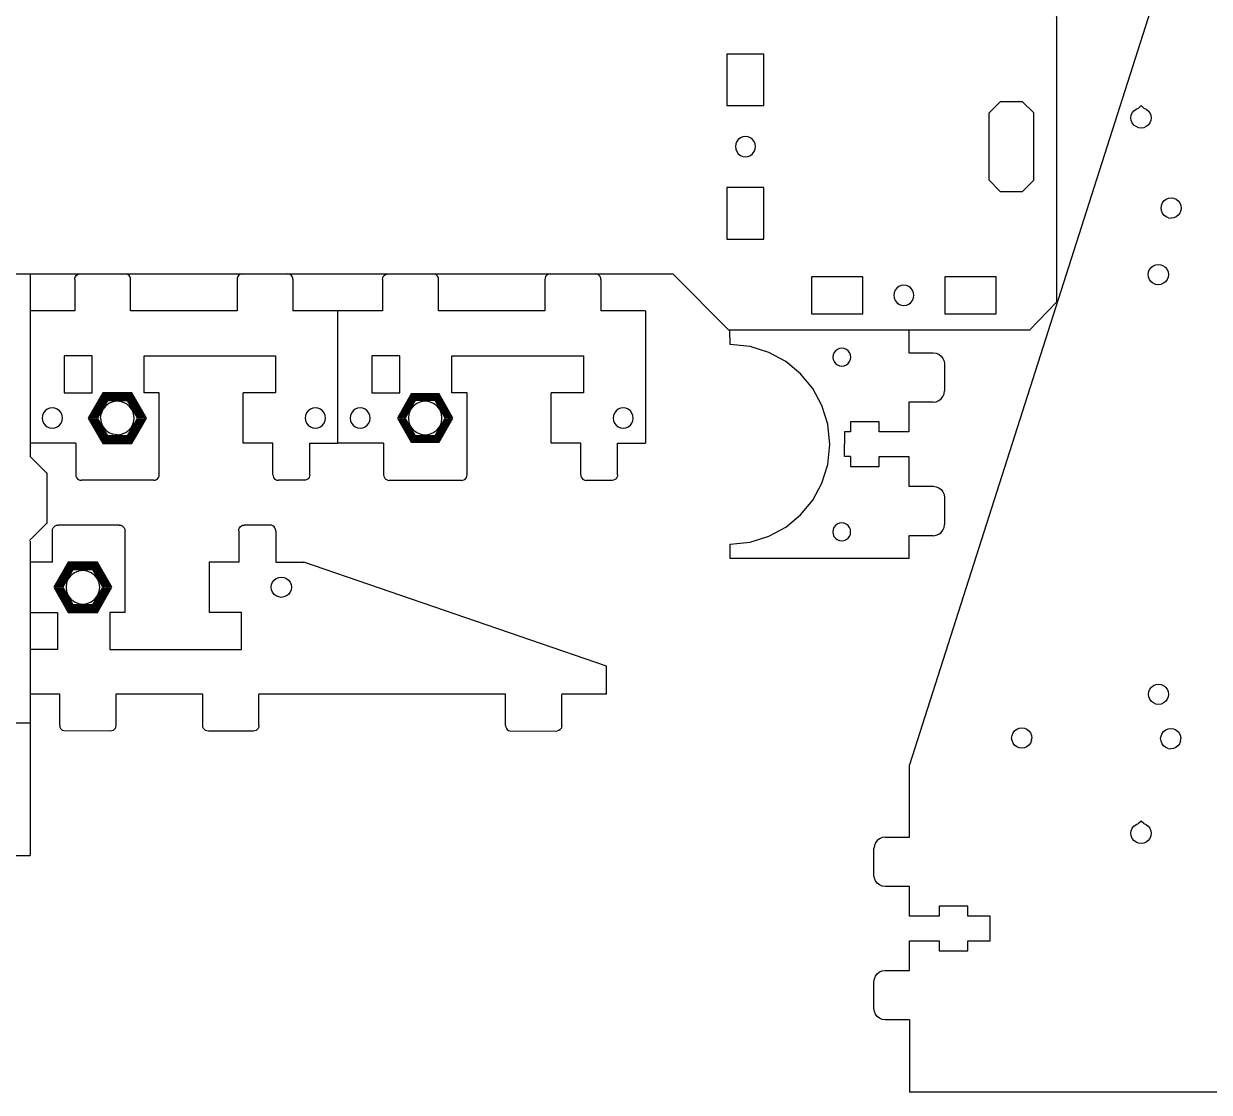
# Model space of a CAD drawing. Extents: x 0 to 941, y 0 to 539.
# Drawn here: x 185.3 to 396.7, y 0.1 to 190.6 of the extents above; entities that cross this region are included whole.
import ezdxf

# ---------------------------------------------------------------- set-up
doc = ezdxf.new("R2010")
doc.units = 0
doc.layers.add('Layer_1', color=7, linetype='CONTINUOUS')

msp = doc.modelspace()

# ---------------------------------------------------------------- linework, layer by layer
at = {"layer": 'Layer_1', "color": 5}
for points in [[(440.630338, 363.313664), (343.2394, 58.524133)], [(194.387922, 145.00625), (194.421901, 145.265048), (194.52161, 145.506207), (194.680247, 145.71333), (194.88689, 145.872249), (195.12757, 145.972156)], [(195.12757, 145.972156), (195.385916, 146.00622)], [(203.628188, 145.972156), (203.369898, 146.00622)], [(203.868923, 145.872249), (203.628188, 145.972156)], [(204.075594, 145.71333), (203.868923, 145.872249)], [(223.828949, 145.872249), (223.622249, 145.71333)], [(224.069628, 145.972156), (223.828949, 145.872249)], [(224.327974, 146.00622), (224.069628, 145.972156)], [(232.570246, 145.972156), (232.311928, 146.00622)], [(232.810953, 145.872249), (232.570246, 145.972156)], [(233.017681, 145.71333), (232.810953, 145.872249)], [(249.56866, 145.711721), (249.775387, 145.870612)], [(249.775387, 145.870612), (250.016066, 145.970519)], [(250.016066, 145.970519), (250.274356, 146.004583)], [(258.516713, 145.970519), (258.258366, 146.004583)], [(258.757392, 145.870612), (258.516713, 145.970519)], [(258.964091, 145.711721), (258.757392, 145.870641)], [(278.717417, 145.870641), (278.510718, 145.711721)], [(278.958096, 145.970519), (278.717417, 145.870641)], [(279.216386, 146.004583), (278.958096, 145.970519)], [(287.458714, 145.970519), (287.200425, 146.004583)], [(287.906093, 145.711721), (287.699422, 145.870612), (287.458714, 145.970519)], [(194.387922, 145.00625), (194.387922, 139.406284)], [(204.234203, 145.506207), (204.075594, 145.71333)], [(204.333912, 145.265048), (204.234203, 145.506207)], [(204.36792, 145.00625), (204.333912, 145.265048)], [(204.36792, 139.406284), (204.36792, 145.00625)], [(223.363959, 145.265048), (223.32998, 145.00625)], [(223.32998, 145.00625), (223.32998, 139.406284)], [(223.463668, 145.506207), (223.363959, 145.265048)], [(223.622249, 145.71333), (223.463668, 145.506207)], [(233.17629, 145.506207), (233.017681, 145.71333)], [(233.275971, 145.265048), (233.17629, 145.506207)], [(233.309978, 145.00625), (233.275971, 145.265048)], [(233.309978, 145.00625), (233.309978, 139.406284)], [(249.276362, 145.004614), (249.31037, 145.263411)], [(249.276362, 145.004614), (249.276362, 139.404647)], [(249.31037, 145.26344), (249.410079, 145.504598)], [(249.410079, 145.504598), (249.56866, 145.711721)], [(259.122672, 145.504598), (258.964091, 145.711721)], [(259.222381, 145.26344), (259.122672, 145.504598)], [(259.256389, 145.004614), (259.222381, 145.26344)], [(259.256389, 139.404647), (259.256389, 145.004614)], [(278.2524, 145.263411), (278.218392, 145.004614)], [(278.218392, 145.004614), (278.218392, 139.404647)], [(278.352109, 145.504598), (278.2524, 145.26344)], [(278.510718, 145.711721), (278.352109, 145.504598)], [(288.064702, 145.504598), (287.906093, 145.711721)], [(288.164411, 145.26344), (288.064702, 145.504598)], [(288.198419, 145.004614), (288.164411, 145.263411)], [(288.198419, 145.004614), (288.198419, 139.404647)], [(194.387922, 139.406284), (186.403883, 139.406284)], [(223.32998, 139.406284), (204.36792, 139.406284)], [(241.293989, 139.406284), (233.309978, 139.406284)], [(249.276362, 139.404647), (241.292352, 139.404647)], [(278.218392, 139.404647), (259.256417, 139.404647)], [(296.182429, 139.404647), (288.198419, 139.404647)], [(296.182429, 139.404647), (296.182429, 115.80483)], [(347.450382, 99.343287), (343.10907, 99.343287), (343.089032, 95.302513), (311.22414, 95.302513), (311.22414, 97.838026), (314.807402, 98.199242), (318.14485, 99.235252), (321.165022, 100.87454), (323.796378, 103.045619), (325.967457, 105.676974), (327.606745, 108.697147), (328.642754, 112.034594), (329.00397, 115.617829), (328.642754, 119.201091), (327.606745, 122.538538), (325.967457, 125.558711), (323.796378, 128.190067), (321.165022, 130.361146), (318.14485, 132.000433), (314.807402, 133.036443), (311.22414, 133.397659), (311.217931, 135.983803)], [(343.082824, 135.983803), (343.102861, 131.943029), (347.444173, 131.943029)], [(206.76314, 131.406357), (230.216146, 131.406357)], [(206.76314, 124.806364), (206.76314, 131.406357)], [(230.216146, 131.406357), (230.216146, 124.806364)], [(261.651609, 131.40472), (285.104614, 131.40472)], [(261.651609, 124.804756), (261.651609, 131.40472)], [(285.104614, 131.40472), (285.104614, 124.804756)], [(347.450354, 131.943029), (347.966961, 131.874845)], [(347.966961, 131.874845), (348.448404, 131.675031)], [(348.448404, 131.675031), (348.861775, 131.357221)], [(348.861775, 131.357221), (349.178965, 130.943003)], [(349.178965, 130.943003), (349.378383, 130.460685)], [(349.378383, 130.460685), (349.446398, 129.943033), (349.446398, 125.143083)], [(209.469962, 124.806364), (206.76314, 124.806364)], [(209.469962, 110.206501), (209.469962, 124.806364)], [(229.717177, 110.206501), (229.717177, 115.806467), (224.445181, 115.806467), (224.445181, 124.806364)], [(230.216146, 124.806364), (224.445181, 124.806364)], [(264.35843, 124.804756), (261.651609, 124.804756)], [(264.35843, 110.204892), (264.35843, 124.804756)], [(285.104614, 124.804756), (279.33365, 124.804756)], [(279.33365, 115.80483), (279.33365, 124.804756)], [(349.378383, 124.625459), (349.446398, 125.143083)], [(347.450354, 123.143115), (343.109042, 123.143115)], [(343.109042, 123.143115), (343.109042, 117.843151)], [(347.450354, 123.143115), (347.966961, 123.211243)], [(347.966961, 123.211243), (348.448404, 123.411057)], [(348.448404, 123.411057), (348.861775, 123.728867)], [(348.861775, 123.728867), (349.178965, 124.143085)], [(349.178965, 124.143085), (349.378383, 124.625459)], [(337.819661, 119.643136), (332.729868, 119.643136), (332.729868, 117.843151)], [(337.819661, 117.843151), (337.819661, 119.643136)], [(332.729868, 117.843151), (331.609982, 117.843151), (331.609982, 115.643172)], [(343.109042, 117.843151), (337.819661, 117.843151)], [(194.580877, 115.800597), (186.596867, 115.800597)], [(194.587481, 115.806467), (194.587481, 110.206501)], [(236.303961, 115.806467), (241.293989, 115.806467)], [(236.303961, 110.206501), (236.303961, 115.806467)], [(249.47595, 115.80483), (241.292352, 115.80483)], [(249.47595, 115.80483), (249.47595, 110.204892)], [(284.605589, 115.80483), (279.33365, 115.80483)], [(284.605589, 110.204892), (284.605589, 115.80483)], [(291.192402, 110.204892), (291.192402, 115.80483)], [(291.192402, 115.80483), (296.182429, 115.80483)], [(332.729868, 113.443165), (331.609982, 113.443165), (331.609982, 115.643172)], [(186.386696, 113.525392), (189.488741, 110.417165)], [(332.729868, 113.443165), (332.729868, 111.64318)], [(337.819661, 111.64318), (337.819661, 113.443165), (343.109042, 113.443165)], [(343.109042, 113.443165), (343.109042, 108.143201)], [(189.449879, 110.517834), (189.449879, 101.539696)], [(194.587481, 110.206501), (194.621545, 109.947675)], [(194.621545, 109.947675), (194.721226, 109.706488)], [(209.336273, 109.706488), (209.435954, 109.947675)], [(209.435954, 109.947675), (209.469962, 110.206501)], [(229.717177, 110.206501), (229.751184, 109.947675)], [(229.751184, 109.947675), (229.850865, 109.706488)], [(236.303961, 110.206501), (236.27001, 109.947675), (236.170272, 109.706488), (236.011664, 109.499393), (235.804992, 109.340474), (235.564285, 109.240567), (235.305967, 109.206503)], [(249.47595, 110.204892), (249.509957, 109.946038)], [(249.509957, 109.946038), (249.609666, 109.704879)], [(264.224742, 109.704879), (264.324423, 109.946038)], [(264.324423, 109.946038), (264.35843, 110.204892)], [(284.605589, 110.204892), (284.639625, 109.946038)], [(284.639625, 109.946038), (284.739306, 109.704879)], [(291.158422, 109.946038), (291.058741, 109.704879)], [(291.192402, 110.204892), (291.158422, 109.946038)], [(332.729868, 111.64318), (337.819661, 111.64318)], [(194.721226, 109.706488), (194.879863, 109.499393)], [(194.879863, 109.499393), (195.086506, 109.340474)], [(195.086506, 109.340474), (195.327185, 109.240567)], [(195.327185, 109.240567), (195.585532, 109.206503)], [(208.471968, 109.206503), (195.585532, 109.206503)], [(208.471968, 109.206503), (208.730314, 109.240567)], [(208.730314, 109.240567), (208.970965, 109.340474)], [(208.970965, 109.340474), (209.177692, 109.499393)], [(209.177692, 109.499393), (209.336273, 109.706488)], [(229.850865, 109.706488), (230.009474, 109.499393)], [(230.009474, 109.499393), (230.216146, 109.340474)], [(230.216146, 109.340474), (230.456853, 109.240567)], [(230.456853, 109.240567), (230.715171, 109.206503)], [(235.305967, 109.206503), (230.715171, 109.206503)], [(249.609666, 109.704879), (249.768275, 109.497756)], [(249.768275, 109.497756), (249.974975, 109.338837)], [(249.974975, 109.338837), (250.215654, 109.238958)], [(250.215654, 109.238958), (250.473972, 109.204894)], [(263.360436, 109.204866), (250.473972, 109.204866)], [(263.360436, 109.204866), (263.618754, 109.238958)], [(263.618754, 109.238958), (263.859462, 109.338837), (264.066133, 109.497756)], [(264.066133, 109.497756), (264.224742, 109.704879)], [(284.739306, 109.704879), (284.897915, 109.497756)], [(284.897915, 109.497756), (285.104614, 109.338837)], [(285.104614, 109.338837), (285.345293, 109.238958)], [(285.345293, 109.238958), (285.603611, 109.204894)], [(290.194407, 109.204894), (285.603611, 109.204894)], [(290.452697, 109.238958), (290.194407, 109.204894)], [(290.693433, 109.338837), (290.452697, 109.238958)], [(290.900132, 109.497756), (290.693433, 109.338837)], [(291.058741, 109.704879), (290.900132, 109.497756)], [(343.109042, 108.143201), (347.450354, 108.143201)], [(347.450354, 108.143201), (347.966961, 108.075073)], [(347.966961, 108.075073), (348.448404, 107.875259)], [(348.448404, 107.875259), (348.861775, 107.557449)], [(348.861775, 107.557449), (349.178965, 107.143231)], [(349.178965, 107.143231), (349.378383, 106.660857)], [(349.378383, 106.660857), (349.446398, 106.143233), (349.446398, 101.343283)], [(189.486992, 101.629838), (186.348511, 98.485064)], [(190.426933, 100.227885), (190.461025, 100.486203)], [(190.426933, 94.639123), (190.426933, 100.227885)], [(190.461025, 100.486203), (190.560904, 100.72691)], [(190.560904, 100.72691), (190.719823, 100.933582)], [(190.719823, 100.933582), (190.926918, 101.09219)], [(190.926918, 101.09219), (191.168105, 101.1919)], [(191.168105, 101.1919), (191.426931, 101.225879)], [(202.339138, 101.225879), (191.426931, 101.225879)], [(202.339138, 101.225879), (202.597935, 101.1919)], [(202.597935, 101.1919), (202.839122, 101.09219)], [(202.839122, 101.09219), (203.046217, 100.933582)], [(203.046217, 100.933582), (203.205136, 100.72691)], [(203.205136, 100.72691), (203.305043, 100.486203)], [(203.305043, 100.486203), (203.339107, 100.227885)], [(203.339107, 100.227885), (203.339107, 85.657062)], [(223.62668, 100.227885), (223.660744, 100.486203)], [(223.62668, 100.227885), (223.62668, 94.639123)], [(223.660744, 100.486203), (223.760651, 100.72691)], [(223.760651, 100.72691), (223.91957, 100.933582)], [(223.91957, 100.933582), (224.126693, 101.09219)], [(224.126693, 101.09219), (224.367852, 101.1919)], [(224.367852, 101.1919), (224.626678, 101.225879)], [(229.226646, 101.225879), (224.626678, 101.225879)], [(229.485472, 101.1919), (229.226646, 101.225879)], [(229.726631, 101.09219), (229.485472, 101.1919)], [(229.933754, 100.933582), (229.726631, 101.09219)], [(230.092673, 100.72691), (229.933754, 100.933582)], [(230.19258, 100.486203), (230.092673, 100.72691)], [(230.226644, 100.227885), (230.19258, 100.486203)], [(230.226644, 100.227885), (230.226644, 94.639123)], [(347.450354, 99.343287), (347.966961, 99.411443)], [(347.966961, 99.411443), (348.448404, 99.611228)], [(348.448404, 99.611228), (348.861775, 99.929067)], [(348.861775, 99.929067), (349.178965, 100.343285)], [(349.178965, 100.343285), (349.378383, 100.825631)], [(349.378383, 100.825631), (349.446398, 101.343283)], [(190.426933, 94.639123), (186.528682, 94.639123)], [(218.344186, 94.639123), (218.344186, 85.657062)], [(223.62668, 94.639123), (218.344186, 94.639123)], [(230.226644, 94.639123), (235.226606, 94.639123)], [(289.226329, 71.086239), (289.226329, 76.076267), (235.226606, 94.639123)], [(186.528682, 85.660844), (191.332132, 85.657175)], [(191.332132, 85.657062), (191.327052, 79.070278)], [(200.626867, 85.657062), (200.626867, 79.070278)], [(203.339107, 85.657062), (200.626867, 85.657062)], [(224.126693, 79.070278), (224.126693, 85.657062), (218.344186, 85.657062)], [(191.326939, 79.070278), (186.528682, 79.073946)], [(200.626867, 79.070278), (224.126693, 79.070278)], [(191.726933, 71.086239), (186.528682, 71.086239)], [(191.726933, 65.497449), (191.726933, 71.086239)], [(201.726856, 71.086239), (201.726856, 65.497449)], [(217.226727, 71.086239), (201.726856, 71.086239)], [(217.226727, 65.497449), (217.226727, 71.086239)], [(271.226449, 71.086239), (227.22665, 71.086239)], [(227.22665, 65.497449), (227.22665, 71.086239)], [(271.226449, 65.497449), (271.226449, 71.086239)], [(289.226329, 71.086239), (281.226373, 71.086239)], [(281.226373, 65.497449), (281.226373, 71.086239)], [(186.434391, 65.916182), (186.434391, 42.363355)], [(191.726933, 65.497449), (191.760997, 65.239131)], [(191.760997, 65.239131), (191.860904, 64.998452)], [(191.860904, 64.998452), (192.019823, 64.791752)], [(192.019823, 64.791752), (192.226918, 64.633143)], [(200.985684, 64.533462), (200.726858, 64.499455), (192.468105, 64.533462), (192.226918, 64.633143)], [(201.226872, 64.633143), (200.985684, 64.533462)], [(201.433966, 64.791752), (201.226872, 64.633143)], [(201.592886, 64.998452), (201.433966, 64.791752)], [(201.692764, 65.239131), (201.592886, 64.998452)], [(201.726856, 65.497449), (201.692764, 65.239131)], [(217.260791, 65.239131), (217.226727, 65.497449)], [(217.360698, 64.998452), (217.260791, 65.239131)], [(217.519617, 64.791752), (217.360698, 64.998452)], [(217.72674, 64.633143), (217.519617, 64.791752)], [(217.967899, 64.533462), (217.72674, 64.633143)], [(226.485478, 64.533462), (226.226652, 64.499455), (218.226725, 64.499455), (217.967899, 64.533434)], [(226.726665, 64.633143), (226.485478, 64.533462)], [(226.93376, 64.791752), (226.726665, 64.633143)], [(227.092679, 64.998452), (226.93376, 64.791752)], [(227.192586, 65.239131), (227.092679, 64.998452)], [(227.22665, 65.497449), (227.192586, 65.239131)], [(271.226449, 65.497449), (271.260542, 65.239131)], [(271.260542, 65.239131), (271.360448, 64.998452)], [(271.360448, 64.998452), (271.51934, 64.791752)], [(271.51934, 64.791752), (271.726462, 64.633143)], [(271.726462, 64.633143), (271.967621, 64.533462), (280.226403, 64.499455), (280.485201, 64.533462)], [(280.726388, 64.633143), (280.485201, 64.533462)], [(280.933511, 64.791752), (280.726388, 64.633143)], [(281.092402, 64.998452), (280.933511, 64.791752)], [(281.192309, 65.239131), (281.092402, 64.998452)], [(281.226373, 65.497449), (281.192309, 65.239131)], [(343.2394, 45.60002), (343.2394, 58.524133)], [(337.15737, 44.602026), (336.957585, 44.120611)], [(337.475209, 45.015425), (337.15737, 44.602026)], [(337.889455, 45.332615), (337.475209, 45.015425)], [(338.371801, 45.532005), (337.889455, 45.332615)], [(338.889425, 45.60002), (338.371801, 45.532005)], [(338.889425, 45.60002), (343.2394, 45.60002)], [(170.034458, 42.363355), (186.434391, 42.363355)], [(336.957585, 44.120611), (336.889485, 43.604032)], [(336.957585, 38.297012), (336.889485, 38.81362), (336.889485, 43.604032)], [(337.15737, 37.815626), (336.957585, 38.297012)], [(337.475209, 37.402227), (337.15737, 37.815626)], [(337.889455, 37.085037), (337.475209, 37.402227)], [(338.371801, 36.885647), (337.889455, 37.085037)], [(338.889425, 36.81766), (338.371801, 36.885647)], [(343.2394, 36.81766), (338.889425, 36.81766)], [(343.2394, 31.528223), (343.2394, 36.81766)], [(348.539364, 33.324652), (348.539364, 31.528223)], [(353.639289, 33.324652), (348.539364, 33.324652)], [(353.639289, 31.528223), (353.639289, 33.324652)], [(348.539364, 31.528223), (343.2394, 31.528223)], [(357.5893, 31.528223), (353.639289, 31.528223)], [(357.5893, 27.137042), (357.5893, 31.528223)], [(343.2394, 21.847605), (343.2394, 27.137042)], [(343.2394, 27.137042), (348.539364, 27.137042)], [(348.539364, 27.137042), (348.539364, 25.340642)], [(353.639289, 27.137042), (357.5893, 27.137042)], [(353.639289, 25.340642), (353.639289, 27.137042)], [(348.539364, 25.340642), (353.639289, 25.340642)], [(337.15737, 20.849611), (337.475209, 21.263038)], [(337.475209, 21.263038), (337.889455, 21.580228)], [(337.889455, 21.580228), (338.371801, 21.779618)], [(338.371801, 21.779618), (338.889425, 21.847605), (343.2394, 21.847605)], [(336.889485, 19.851645), (336.957585, 20.368225)], [(336.957585, 14.544597), (336.889485, 15.061205), (336.889485, 19.851645)], [(336.957585, 20.368225), (337.15737, 20.849611)], [(337.15737, 14.063211), (336.957585, 14.544597)], [(337.475209, 13.649812), (337.15737, 14.063211)], [(337.889455, 13.33265), (337.475209, 13.649812)], [(338.371801, 13.133232), (337.889455, 13.33265)], [(338.889425, 13.065245), (338.371801, 13.133232)], [(343.2394, 13.065245), (338.889425, 13.065245)], [(343.2394, 13.065245), (343.2394, 0.141104)], [(673.136802, 0.141104), (343.2394, 0.141104)]]:
    msp.add_lwpolyline(points, dxfattribs=at)
at = {"layer": 'Layer_1', "color": 2}
for points in [[(369.401259, 192.08333), (369.410573, 191.633355), (369.410601, 140.983723)], [(17.116129, 135.983761), (27.096156, 145.983685), (301.047404, 145.983685), (311.027431, 135.983761)], [(369.410488, 140.983723), (364.611864, 135.983761)], [(364.611864, 135.983761), (311.027431, 135.983761)]]:
    msp.add_lwpolyline(points, dxfattribs=at)
at = {"layer": 'Layer_1', "color": 7}
for points in [[(310.678209, 185.183392), (310.678209, 175.983455)], [(317.264994, 185.183392), (310.678209, 185.183392)], [(317.264994, 175.983455), (317.264994, 185.183392)], [(310.678209, 175.983455), (317.264994, 175.983455)], [(359.393744, 160.6856), (363.385749, 160.6856), (365.381738, 162.685568), (365.381738, 174.681423), (363.385749, 176.681447), (359.393744, 176.681447), (357.397727, 174.681423)], [(383.608016, 175.34957), (384.04213, 175.528951)], [(384.973915, 175.528838), (384.508022, 175.986969), (384.04213, 175.528951)], [(384.973915, 175.528838), (385.408001, 175.349316)], [(357.397727, 162.685568), (357.397727, 174.681423)], [(382.707783, 173.793933), (382.769195, 174.258894)], [(382.769054, 173.329), (382.707783, 173.793933)], [(382.948829, 172.895704), (382.769054, 173.329)], [(382.769195, 174.258894), (382.949083, 174.692134)], [(382.949083, 174.692134), (383.235172, 175.064131)], [(383.235172, 175.064131), (383.608016, 175.34957)], [(385.408001, 175.349316), (385.78076, 175.063764)], [(385.78076, 175.063764), (386.066764, 174.691654)], [(386.24637, 173.32852), (386.066482, 172.895281)], [(386.066764, 174.691654), (386.246483, 174.258414)], [(386.307753, 173.793425), (386.24637, 173.32852)], [(386.246483, 174.258414), (386.307753, 173.793425)], [(383.234833, 172.523623), (382.948829, 172.895704)], [(383.607564, 172.238098), (383.234833, 172.523623)], [(384.041678, 172.058577), (383.607564, 172.238098)], [(384.507514, 171.997306), (384.041678, 172.058577)], [(384.973378, 172.058464), (384.507514, 171.997306)], [(385.407549, 172.237844), (384.973378, 172.058464)], [(385.780365, 172.523256), (385.407549, 172.237844)], [(386.066482, 172.895281), (385.780365, 172.523256)], [(312.234721, 169.149839), (312.173479, 168.683495), (312.234721, 168.217208), (312.414384, 167.782642)], [(312.414384, 169.584349), (312.234721, 169.149839)], [(313.072526, 170.243846), (312.700134, 169.957531), (312.414384, 169.584349)], [(313.506189, 170.423819), (313.072526, 170.243846)], [(314.870648, 170.243846), (314.436986, 170.423819), (313.971601, 170.48523), (313.506189, 170.423819)], [(315.243069, 169.957531), (314.870648, 170.243846)], [(315.528819, 169.584349), (315.243069, 169.957531)], [(315.708453, 169.149839), (315.528819, 169.584349)], [(315.769724, 168.683495), (315.708453, 169.149839)], [(312.414384, 167.782642), (312.700134, 167.409516)], [(312.700134, 167.409516), (313.072526, 167.123202), (313.506189, 166.943229), (313.971601, 166.881789), (314.436986, 166.943229)], [(314.436986, 166.943229), (314.870648, 167.123202)], [(314.870648, 167.123202), (315.243069, 167.409516)], [(315.243069, 167.409516), (315.528819, 167.782642)], [(315.528819, 167.782642), (315.708453, 168.217208), (315.769724, 168.683495)], [(310.678209, 161.383592), (310.678209, 152.183655)], [(317.264994, 161.383592), (310.678209, 161.383592)], [(317.264994, 152.183655), (317.264994, 161.383592)], [(359.393744, 160.6856), (357.397727, 162.685568)], [(388.129921, 158.204387), (388.309781, 158.637626)], [(388.309781, 158.637626), (388.595898, 159.009623)], [(388.595898, 159.009623), (388.968742, 159.295063)], [(388.968742, 159.295063), (389.402884, 159.474471)], [(389.402884, 159.474471), (389.868749, 159.535601)], [(389.868749, 159.535601), (390.334613, 159.47433)], [(390.334613, 159.47433), (390.768755, 159.294781), (391.141486, 159.009256)], [(391.141486, 159.009256), (391.427462, 158.637175)], [(391.427462, 158.637175), (391.607209, 158.203879)], [(388.06851, 157.739454), (388.129921, 158.204387)], [(388.12978, 157.274521), (388.06851, 157.739454)], [(388.309527, 156.841225), (388.12978, 157.274521)], [(388.595531, 156.469143), (388.309527, 156.841225)], [(388.968319, 156.183591), (388.595531, 156.469143)], [(391.141119, 156.468777), (390.768276, 156.183337)], [(391.42718, 156.840802), (391.141119, 156.468777)], [(391.607068, 157.274013), (391.42718, 156.840802)], [(391.668452, 157.738946), (391.607068, 157.274013)], [(391.607209, 158.203879), (391.668452, 157.738946)], [(389.402376, 156.004098), (388.968319, 156.183591)], [(389.402376, 156.004098), (389.868241, 155.942799)], [(390.334133, 156.003928), (389.868241, 155.942799)], [(390.768276, 156.183337), (390.334133, 156.003928)], [(310.678209, 152.183655), (317.264994, 152.183655)], [(186.45728, 145.971719), (186.45728, 113.516417)], [(385.780788, 145.872405), (385.8422, 146.337309), (386.022088, 146.770549)], [(385.84203, 145.407415), (385.780788, 145.872405)], [(386.022088, 146.770464), (386.308148, 147.142489)], [(386.308148, 147.142489), (386.68102, 147.427929)], [(386.68102, 147.427929), (387.115135, 147.607309)], [(387.115135, 147.607394), (387.581027, 147.668523)], [(387.581027, 147.668523), (388.046891, 147.607253)], [(388.046891, 147.607168), (388.481006, 147.427618)], [(388.481034, 147.427731), (388.695861, 147.263167)], [(388.695805, 147.263167), (388.743783, 147.24313)], [(388.743783, 147.243355), (388.853765, 147.142207)], [(388.853765, 147.142207), (389.139769, 146.770125)], [(389.139769, 146.770125), (389.319488, 146.336829)], [(389.380758, 145.871784), (389.319375, 145.406851)], [(389.319516, 146.336829), (389.380758, 145.871897)], [(325.748029, 145.4837), (325.748029, 138.883736)], [(334.929621, 145.4837), (325.748029, 145.4837)], [(334.929621, 138.883736), (334.929621, 145.4837)], [(341.315971, 143.744054), (340.943551, 143.457711)], [(341.749634, 143.924055), (341.315971, 143.744054)], [(342.215018, 143.985439), (341.749634, 143.924055)], [(342.680403, 143.924055), (342.215018, 143.985439)], [(343.486486, 143.457711), (343.114066, 143.744054), (342.680403, 143.924055)], [(358.682064, 145.4837), (349.500416, 145.4837)], [(349.500416, 145.4837), (349.500416, 138.883736)], [(358.682064, 138.883736), (358.682064, 145.4837)], [(386.021834, 144.974176), (385.84203, 145.407415)], [(386.30781, 144.601981), (386.021834, 144.974063)], [(386.570587, 144.417605), (386.30781, 144.601981)], [(386.680569, 144.316457), (386.570587, 144.417605)], [(386.680569, 144.316542), (387.114683, 144.136992)], [(387.580547, 144.075665), (387.114683, 144.136935)], [(388.046355, 144.136879), (387.580547, 144.07575)], [(388.480526, 144.316259), (388.046355, 144.136879)], [(388.853398, 144.601614), (388.480526, 144.316203)], [(389.139486, 144.973696), (388.853398, 144.601699)], [(389.319375, 145.406851), (389.139486, 144.97364)], [(340.478166, 142.650019), (340.416896, 142.183732)], [(340.416896, 142.183732), (340.478166, 141.71736)], [(340.657801, 143.084585), (340.478166, 142.650019)], [(340.478166, 141.71736), (340.657801, 141.28285)], [(340.943551, 143.457711), (340.657801, 143.084585)], [(343.772236, 143.084585), (343.486486, 143.457711)], [(343.95187, 142.650019), (343.772236, 143.084585)], [(343.772236, 141.28285), (343.95187, 141.71736)], [(344.013141, 142.183732), (343.95187, 142.650019)], [(343.95187, 141.71736), (344.013141, 142.183732)], [(340.657801, 141.28285), (340.943551, 140.909724)], [(340.943551, 140.909724), (341.315971, 140.623353)], [(341.315971, 140.623353), (341.749634, 140.443409)], [(341.749634, 140.443409), (342.215018, 140.382025)], [(342.215018, 140.382025), (342.680403, 140.443409)], [(342.680403, 140.443409), (343.114066, 140.623353), (343.486486, 140.909724)], [(343.486486, 140.909724), (343.772236, 141.28285)], [(241.292352, 115.80483), (241.292352, 139.404647)], [(325.748029, 138.883736), (334.929621, 138.883736)], [(349.500416, 138.883736), (358.682064, 138.883736)], [(197.481698, 131.406357), (192.491699, 131.402406), (192.496779, 124.802441), (197.486919, 124.806392), (197.481839, 131.406385)], [(252.370195, 131.40472), (247.380167, 131.400769)], [(247.380167, 131.400769), (247.385247, 124.800804), (252.375275, 124.804756)], [(252.37536, 124.804756), (252.37028, 131.40472)], [(329.628726, 131.579076), (329.574313, 131.164971)], [(329.574313, 131.164971), (329.628726, 130.750866)], [(329.788238, 131.964986), (329.628726, 131.579076)], [(330.042012, 132.296343), (329.788238, 131.964986)], [(330.37272, 132.550597), (330.041984, 132.296343)], [(330.75784, 132.710448), (330.37272, 132.550597)], [(331.17107, 132.764945), (330.75784, 132.710448)], [(331.584413, 132.710448), (331.17107, 132.764945)], [(331.969505, 132.550597), (331.584413, 132.710448)], [(332.300213, 132.296343), (331.969505, 132.550597)], [(332.553987, 131.964986), (332.300213, 132.296343)], [(332.713528, 131.579076), (332.553987, 131.964986)], [(332.76794, 131.164971), (332.713528, 131.579076)], [(332.713528, 130.750866), (332.76794, 131.164971)], [(329.628726, 130.750866), (329.788238, 130.364984)], [(329.788238, 130.364984), (330.042012, 130.033627)], [(330.042012, 130.033627), (330.37272, 129.779345)], [(330.37272, 129.779345), (330.75784, 129.619522)], [(330.75784, 129.619522), (331.17107, 129.564997)], [(331.17107, 129.564997), (331.584413, 129.619522)], [(331.584413, 129.619522), (331.969505, 129.779345)], [(331.969505, 129.779345), (332.300213, 130.033627)], [(332.300213, 130.033627), (332.553987, 130.364984)], [(332.553987, 130.364984), (332.713528, 130.750866)], [(200.493122, 122.904469), (199.873052, 122.427711)], [(201.990142, 123.30641), (201.215216, 123.20416), (200.493094, 122.904469)], [(202.765067, 123.20416), (201.990142, 123.30641)], [(203.487161, 122.904469), (202.765067, 123.20416)], [(204.107232, 122.427711), (203.487189, 122.904469)], [(255.381619, 122.90286), (254.76152, 122.426102)], [(256.103713, 123.202552), (255.381619, 122.90286)], [(257.65348, 123.202552), (256.878638, 123.304773), (256.103713, 123.202552)], [(258.9957, 122.426102), (258.375602, 122.90286), (257.65348, 123.202552)], [(189.125662, 121.579181), (188.840166, 121.206422), (188.660701, 120.77228), (188.599516, 120.306416), (188.660701, 119.840551), (188.840166, 119.406409), (189.125662, 119.03365), (189.497716, 118.747589), (189.930955, 118.567757), (190.395888, 118.50643), (190.860849, 118.567757), (191.294089, 118.747589), (191.666114, 119.03365), (191.95161, 119.406409), (192.131103, 119.840551), (192.192289, 120.306416), (192.131103, 120.77228), (191.95161, 121.206422), (191.666114, 121.579181), (191.294089, 121.865242), (190.860849, 122.045074), (190.395888, 122.106401), (189.930955, 122.045074), (189.497688, 121.865242), (189.125662, 121.579181)], [(198.996187, 120.306416), (199.09821, 121.082865)], [(199.873052, 122.427711), (199.397253, 121.806398), (199.09821, 121.082865)], [(204.58303, 121.806398), (204.107232, 122.427711)], [(204.58303, 121.806398), (204.882129, 121.082865)], [(204.882129, 119.529966), (204.984152, 120.306416), (204.882129, 121.082865)], [(235.746234, 121.206422), (235.566797, 120.77228), (235.505526, 120.306416), (235.566797, 119.840551), (235.746234, 119.406409), (236.031701, 119.03365), (236.403755, 118.747589), (236.836994, 118.567757), (237.302012, 118.50643), (237.766916, 118.567757), (238.200184, 118.747589), (238.572209, 119.03365), (238.857705, 119.406409), (239.037142, 119.840551), (239.098384, 120.306416), (239.037142, 120.77228), (238.857705, 121.206422), (238.572209, 121.579181), (238.200184, 121.865242), (237.766916, 122.045074), (237.302012, 122.106401), (236.836994, 122.045074), (236.403755, 121.865242), (236.031701, 121.579181), (235.746234, 121.206422)], [(243.54917, 120.770643), (243.487956, 120.304807)], [(243.728607, 121.204785), (243.54917, 120.770643)], [(244.014103, 121.577573), (243.728607, 121.204785)], [(244.386185, 121.863633), (244.014103, 121.577573)], [(244.819424, 122.043437), (244.386156, 121.863633)], [(245.284357, 122.104764), (244.819424, 122.043437)], [(245.74929, 122.043437), (245.284357, 122.104764)], [(246.182557, 121.863633), (245.74929, 122.043437)], [(246.554611, 121.577573), (246.182557, 121.863633)], [(246.840079, 121.204785), (246.554611, 121.577573)], [(247.019544, 120.770643), (246.840079, 121.204785)], [(247.019544, 119.838914), (247.080758, 120.304807), (247.019544, 120.770643)], [(253.986623, 121.081257), (253.884628, 120.304807)], [(254.76152, 122.426102), (254.28575, 121.80479), (253.986651, 121.081257)], [(259.47147, 121.80479), (258.9957, 122.426102)], [(259.770598, 121.081257), (259.471499, 121.80479)], [(259.872621, 120.304807), (259.770598, 121.081257)], [(290.455237, 120.770643), (290.394023, 120.304807)], [(290.634702, 121.204785), (290.455237, 120.770643)], [(290.92017, 121.577573), (290.634702, 121.204785)], [(291.292224, 121.863633), (290.92017, 121.577573)], [(291.725491, 122.043437), (291.292224, 121.863633)], [(292.190424, 122.104764), (291.725491, 122.043437)], [(292.655385, 122.043437), (292.190424, 122.104764)], [(293.088624, 121.863633), (292.655385, 122.043437)], [(293.460678, 121.577573), (293.088624, 121.863633)], [(293.746146, 121.204785), (293.460678, 121.577573)], [(293.925611, 120.770643), (293.746146, 121.204785)], [(293.986825, 120.304807), (293.925611, 120.770643)], [(198.996187, 120.306416), (199.09821, 119.529966), (199.397253, 118.806433)], [(199.397253, 118.806433), (199.873052, 118.18512), (200.493122, 117.708362)], [(204.58303, 118.806433), (204.107232, 118.18512)], [(204.58303, 118.806433), (204.882129, 119.529966)], [(243.487956, 120.304807), (243.54917, 119.838914)], [(243.54917, 119.838914), (243.728607, 119.4048)], [(243.728607, 119.4048), (244.014103, 119.031985)], [(244.014103, 119.031985), (244.386185, 118.745952)], [(244.386185, 118.745952), (244.819424, 118.566149)], [(244.819424, 118.566149), (245.284357, 118.504794)], [(245.284357, 118.504794), (245.74929, 118.566149)], [(245.74929, 118.566149), (246.182557, 118.745952)], [(246.182557, 118.745952), (246.554611, 119.031985)], [(246.554611, 119.031985), (246.840079, 119.4048)], [(246.840079, 119.4048), (247.019544, 119.838914)], [(253.884628, 120.304807), (253.986623, 119.528329)], [(253.986623, 119.528329), (254.285722, 118.804796)], [(254.285722, 118.804796), (254.76152, 118.183484)], [(258.9957, 118.183484), (259.47147, 118.804796), (259.770598, 119.528329)], [(259.770598, 119.528329), (259.872621, 120.304807)], [(290.394023, 120.304807), (290.455237, 119.838914)], [(290.455237, 119.838914), (290.634702, 119.4048)], [(290.634702, 119.4048), (290.92017, 119.031985)], [(290.92017, 119.031985), (291.292224, 118.745952)], [(291.292224, 118.745952), (291.725491, 118.566149)], [(291.725491, 118.566149), (292.190424, 118.504794)], [(292.190424, 118.504794), (292.655385, 118.566149), (293.088624, 118.745952)], [(293.088624, 118.745952), (293.460678, 119.031985), (293.746146, 119.4048)], [(293.746146, 119.4048), (293.925611, 119.838914)], [(293.925611, 119.838914), (293.986825, 120.304807)], [(200.493122, 117.708362), (201.215216, 117.408671)], [(201.990142, 117.30645), (201.215216, 117.408671)], [(201.990142, 117.30645), (202.765067, 117.408671)], [(202.765067, 117.408671), (203.487189, 117.708362)], [(203.487161, 117.708362), (204.107232, 118.18512)], [(254.76152, 118.183484), (255.381619, 117.706754)], [(255.381619, 117.706754), (256.103741, 117.407034)], [(256.103713, 117.407034), (256.878638, 117.304813), (257.65348, 117.407034)], [(257.65348, 117.407034), (258.375602, 117.706754), (258.9957, 118.183484)], [(330.722563, 101.569597), (330.337442, 101.409746)], [(331.135792, 101.624122), (330.722563, 101.569597)], [(331.549135, 101.569597), (331.135792, 101.624122)], [(331.934227, 101.409746), (331.549135, 101.569597)], [(329.593448, 100.438224), (329.539036, 100.024119)], [(329.539036, 100.024119), (329.593448, 99.610015)], [(329.75296, 100.824107), (329.593448, 100.438224)], [(329.593448, 99.610015), (329.75296, 99.224132)], [(330.006734, 101.155492), (329.75296, 100.824107)], [(330.337442, 101.409746), (330.006706, 101.155492)], [(332.264935, 101.155492), (331.934227, 101.409746)], [(332.51871, 100.824107), (332.264935, 101.155492)], [(332.67825, 100.438224), (332.51871, 100.824107)], [(332.51871, 99.224132), (332.67825, 99.610015)], [(332.732662, 100.024119), (332.67825, 100.438224)], [(332.67825, 99.610015), (332.732662, 100.024119)], [(186.45728, 98.366615), (186.45728, 65.797959)], [(329.75296, 99.224132), (330.006734, 98.892747)], [(330.006734, 98.892747), (330.337442, 98.638493)], [(330.337442, 98.638493), (330.722563, 98.478642)], [(330.722563, 98.478642), (331.135792, 98.424117)], [(331.135792, 98.424117), (331.549135, 98.478642)], [(331.549135, 98.478642), (331.934227, 98.638493)], [(331.934227, 98.638493), (332.264935, 98.892747)], [(332.264935, 98.892747), (332.51871, 99.224132)], [(195.067908, 93.040052), (194.344375, 92.740953)], [(195.844358, 93.142075), (195.067908, 93.040052)], [(196.620807, 93.040052), (195.844358, 93.142075)], [(197.34434, 92.740953), (196.620807, 93.040052)], [(192.946613, 90.922962), (192.844392, 90.148092)], [(193.723062, 92.265154), (193.246304, 91.645084), (192.946613, 90.922962)], [(194.344375, 92.740953), (193.723062, 92.265154)], [(197.965653, 92.265154), (197.34434, 92.740953)], [(198.742102, 90.922962), (198.442411, 91.645084), (197.965653, 92.265154)], [(198.844323, 90.148092), (198.742102, 90.922962)], [(229.487984, 90.613025), (229.667788, 91.046293)], [(229.667788, 91.046293), (229.953848, 91.418318)], [(229.953848, 91.418318), (230.326636, 91.703842)], [(230.326636, 91.703842), (230.76075, 91.883251), (231.226614, 91.944493)], [(231.226614, 91.944493), (231.692506, 91.883251)], [(231.692506, 91.883251), (232.126621, 91.703842)], [(232.126621, 91.703842), (232.499408, 91.418318)], [(232.499408, 91.418318), (232.785468, 91.046293)], [(232.785468, 91.046293), (232.965272, 90.613025), (233.026627, 90.148092)], [(192.844392, 90.148092), (192.946613, 89.373195)], [(192.946613, 89.373195), (193.246304, 88.651073)], [(197.965653, 88.031002), (198.442411, 88.651073), (198.742102, 89.373195)], [(198.742102, 89.373195), (198.844323, 90.148092)], [(229.487984, 89.683131), (229.426629, 90.148092), (229.487984, 90.613025)], [(229.667788, 89.249892), (229.487984, 89.683131)], [(229.953848, 88.877838), (229.667788, 89.249892)], [(230.326636, 88.592342), (229.953848, 88.877838)], [(232.785468, 89.249892), (232.499408, 88.877838), (232.126621, 88.592342), (231.692506, 88.412906)], [(232.965272, 89.683131), (232.785468, 89.249892)], [(233.026627, 90.148092), (232.965272, 89.683131)], [(193.246304, 88.651073), (193.723062, 88.031002)], [(193.723062, 88.031002), (194.344375, 87.555176), (195.067908, 87.256077)], [(195.067908, 87.256077), (195.844358, 87.154082)], [(195.844358, 87.154082), (196.620807, 87.256077)], [(196.620807, 87.256077), (197.34434, 87.555176)], [(197.34434, 87.555176), (197.965653, 88.031002)], [(230.76075, 88.412906), (230.326636, 88.592342)], [(231.226614, 88.351692), (230.76075, 88.412906)], [(231.692506, 88.412906), (231.226614, 88.351692)], [(385.875022, 70.612713), (385.813752, 71.077674), (385.875135, 71.542607), (386.055023, 71.975818)], [(386.055023, 71.975818), (386.341112, 72.347843)], [(386.341112, 72.347843), (386.713956, 72.633254)], [(386.713956, 72.633254), (387.148098, 72.812663)], [(387.148098, 72.812663), (387.613962, 72.873792)], [(387.613962, 72.873792), (388.079855, 72.812522)], [(388.079855, 72.812522), (388.513969, 72.633), (388.624177, 72.548559)], [(388.624177, 72.548559), (388.698796, 72.517713)], [(388.698796, 72.517713), (388.8867, 72.347476)], [(388.8867, 72.347476), (389.172676, 71.975394)], [(389.172676, 71.975394), (389.352451, 71.542099)], [(386.054769, 70.179417), (385.875022, 70.612713)], [(386.340802, 69.807335), (386.054769, 70.179417)], [(386.525601, 69.692019), (386.340802, 69.807335)], [(388.886361, 69.806968), (388.513489, 69.521557)], [(389.172422, 70.178993), (388.886361, 69.806968)], [(389.352338, 70.612205), (389.172422, 70.178993)], [(389.413694, 71.077137), (389.352338, 70.612205)], [(389.352451, 71.542099), (389.413694, 71.077137)], [(386.713504, 69.521811), (386.525601, 69.692019)], [(387.147618, 69.342289), (386.713504, 69.521811)], [(387.613454, 69.281019), (387.147618, 69.342289)], [(388.079375, 69.342148), (387.613454, 69.281019)], [(388.513489, 69.521557), (388.079375, 69.342148)], [(186.598108, 65.93955), (130.706594, 65.93955)], [(361.437259, 63.28065), (361.49867, 63.745611)], [(361.49867, 63.745611), (361.67853, 64.178822)], [(361.67853, 64.178822), (361.964704, 64.550847)], [(361.964704, 64.550847), (362.337463, 64.836287)], [(362.337463, 64.836287), (362.771662, 65.015667)], [(362.771662, 65.015667), (363.237526, 65.076797)], [(363.237526, 65.076797), (363.70339, 65.015526)], [(363.70339, 65.015526), (364.137504, 64.836005)], [(364.137504, 64.836005), (364.510235, 64.550452)], [(364.510235, 64.550452), (364.796239, 64.178399)], [(364.796239, 64.178399), (364.976015, 63.745103)], [(364.976015, 63.745103), (365.037285, 63.280142)], [(388.002836, 63.166773), (388.064248, 63.631678)], [(388.064248, 63.631678), (388.244165, 64.064917)], [(388.244165, 64.064917), (388.530253, 64.436942)], [(388.530253, 64.436942), (388.903041, 64.722354)], [(388.903041, 64.722354), (389.337183, 64.901791)], [(389.337183, 64.901791), (389.803104, 64.962892), (390.268968, 64.901621)], [(390.268968, 64.901621), (390.703054, 64.7221)], [(390.702969, 64.7221), (391.075728, 64.436576)], [(391.075728, 64.436576), (391.361732, 64.064494)], [(391.361817, 64.064494), (391.541564, 63.631198)], [(391.541564, 63.631198), (391.602835, 63.166265)], [(361.498529, 62.815717), (361.437259, 63.28065)], [(361.678333, 62.382449), (361.498529, 62.815717)], [(361.964309, 62.010339), (361.678333, 62.382449)], [(362.33704, 61.724815), (361.964309, 62.010339)], [(362.771154, 61.545294), (362.33704, 61.724815)], [(363.23699, 61.484023), (362.771154, 61.545294)], [(363.702882, 61.545152), (363.23699, 61.484023)], [(364.137053, 61.724561), (363.702882, 61.545152)], [(364.50984, 62.009972), (364.137053, 61.724561)], [(364.795957, 62.381998), (364.50984, 62.009972)], [(364.975846, 62.815209), (364.795957, 62.381998)], [(364.975846, 62.815209), (365.037285, 63.280142)], [(388.064079, 62.701812), (388.002836, 63.166773)], [(388.243882, 62.268544), (388.064079, 62.701812)], [(388.529858, 61.896463), (388.243882, 62.268544)], [(388.902617, 61.61091), (388.529858, 61.896463)], [(389.336732, 61.431389), (388.902617, 61.61091)], [(389.336732, 61.431389), (389.802596, 61.370118)], [(390.268432, 61.431248), (389.802596, 61.370118)], [(390.702631, 61.610656), (390.268432, 61.431248)], [(391.075418, 61.896068), (390.702631, 61.610656)], [(391.361563, 62.268093), (391.075418, 61.896068)], [(391.541423, 62.701304), (391.361563, 62.268093)], [(391.541423, 62.701304), (391.602835, 63.166265)], [(382.708686, 46.293327), (382.770098, 46.758288)], [(382.770098, 46.758288), (382.949986, 47.191528)], [(382.949986, 47.191528), (383.236075, 47.563525)], [(383.236075, 47.563525), (383.608919, 47.848964)], [(383.608919, 47.848964), (384.043033, 48.028345)], [(384.974818, 48.028232), (384.508925, 48.486363), (384.043033, 48.028345)], [(384.974818, 48.028232), (385.408904, 47.84871)], [(385.408904, 47.84871), (385.781663, 47.563158)], [(385.781663, 47.563158), (386.067667, 47.191048)], [(386.067667, 47.191048), (386.247386, 46.757809)], [(386.247386, 46.757809), (386.308656, 46.292819)], [(382.769957, 45.828394), (382.708686, 46.293327)], [(382.949732, 45.395099), (382.769957, 45.828394)], [(383.235736, 45.023017), (382.949732, 45.395099)], [(383.608467, 44.737493), (383.235736, 45.023017)], [(384.042581, 44.557971), (383.608467, 44.737493)], [(384.508417, 44.496701), (384.042581, 44.557971)], [(384.974282, 44.557858), (384.508417, 44.496701)], [(385.408452, 44.737239), (384.974282, 44.557858)], [(385.781268, 45.02265), (385.408452, 44.737239)], [(386.067385, 45.394675), (385.781268, 45.02265)], [(386.247273, 45.827915), (386.067385, 45.394675)], [(386.308656, 46.292819), (386.247273, 45.827915)]]:
    msp.add_lwpolyline(points, dxfattribs=at)
at = {"layer": 'Layer_1', "color": 3}
for points in [[(199.41509, 124.793975), (196.822173, 120.293998)], [(204.600866, 124.793975), (199.41509, 124.793975)], [(207.193698, 120.293998), (204.600866, 124.793975)], [(204.485607, 115.994032), (206.963264, 120.293998), (204.485607, 124.593964), (199.530321, 124.593964), (197.052692, 120.293998), (199.530321, 115.994032), (204.485607, 115.994032)], [(199.645552, 116.194043), (204.370376, 116.194043), (206.732801, 120.293998), (204.370376, 124.393981), (199.645552, 124.393981), (197.283183, 120.293998), (199.645552, 116.194043)], [(199.760812, 116.394025), (204.255172, 116.394025), (206.50231, 120.293998), (204.255172, 124.193998), (199.760812, 124.193998), (197.513646, 120.293998), (199.760812, 116.394025)], [(199.876043, 123.993988), (197.744136, 120.293998), (199.876043, 116.594036), (204.139913, 116.594036), (206.27182, 120.293998), (204.139913, 123.993988), (199.876043, 123.993988)], [(206.041329, 120.293998), (204.024625, 123.793977), (199.991274, 123.793977), (197.974571, 120.293998), (199.991274, 116.794019), (204.024625, 116.794019), (206.041329, 120.293998)], [(205.810894, 120.293998), (203.909394, 123.593966), (200.106506, 123.593966), (198.205118, 120.293998), (200.106506, 116.994002), (203.909394, 116.994002), (205.810838, 120.293998)], [(205.580375, 120.293998), (203.794162, 123.393983), (200.221765, 123.393983), (198.435553, 120.293998), (200.221765, 117.194012), (203.794162, 117.194012), (205.580375, 120.293998)], [(254.400953, 124.604745), (251.923324, 120.304807)], [(254.516213, 124.404762), (252.153787, 120.304807)], [(254.631416, 124.204751), (252.384278, 120.304807)], [(254.746675, 124.004768), (252.61474, 120.304807)], [(254.861907, 123.804758), (252.845231, 120.304807)], [(254.977194, 123.604775), (253.075694, 120.304807)], [(255.092369, 123.404792), (253.306213, 120.304807)], [(259.356267, 124.604745), (254.400953, 124.604745)], [(259.241008, 124.404762), (254.516213, 124.404762)], [(259.125776, 124.204751), (254.631416, 124.204751)], [(259.010545, 124.004768), (254.746675, 124.004768)], [(258.895314, 123.804758), (254.861907, 123.804758)], [(258.780054, 123.604775), (254.977194, 123.604775)], [(258.664795, 123.404792), (255.092369, 123.404792)], [(260.451036, 120.304807), (258.664795, 123.404792)], [(260.681498, 120.304807), (258.780054, 123.604775)], [(260.911989, 120.304807), (258.895314, 123.804758)], [(261.142452, 120.304807), (259.010545, 124.004768)], [(261.372943, 120.304807), (259.125776, 124.204751)], [(261.603405, 120.304807), (259.241008, 124.404762)], [(261.833896, 120.304807), (259.356267, 124.604745)], [(196.822173, 120.293998), (199.41509, 115.794049)], [(204.600866, 115.794049), (207.193698, 120.293998)], [(251.923324, 120.304807), (254.400953, 116.004813)], [(252.153787, 120.304807), (254.516241, 116.204824)], [(252.384278, 120.304807), (254.631416, 116.404806)], [(252.61474, 120.304807), (254.746675, 116.604817)], [(252.845231, 120.304807), (254.861907, 116.804828)], [(253.075694, 120.304807), (254.977194, 117.004811)], [(253.306213, 120.304807), (255.092369, 117.204822)], [(258.664795, 117.204822), (260.451036, 120.304807)], [(258.780054, 117.004811), (260.681498, 120.304807)], [(258.895314, 116.804828), (260.911989, 120.304807)], [(259.010545, 116.604817), (261.142452, 120.304807)], [(259.125776, 116.404806), (261.372943, 120.304807)], [(259.241008, 116.204824), (261.603405, 120.304807)], [(259.356267, 116.004813), (261.833896, 120.304807)], [(254.631416, 116.404806), (259.125776, 116.404806)], [(254.746675, 116.604817), (259.010545, 116.604817)], [(254.861907, 116.804828), (258.895314, 116.804828)], [(254.977194, 117.004811), (258.780054, 117.004811)], [(255.092369, 117.204822), (258.664795, 117.204822)], [(199.41509, 115.794049), (204.600866, 115.794049)], [(254.400953, 116.004813), (259.356267, 116.004813)], [(254.516213, 116.204824), (259.241008, 116.204824)], [(193.243426, 94.641014), (190.645373, 90.15004)], [(193.361762, 94.439479), (190.879194, 90.148092), (193.361762, 85.856678), (198.326954, 85.856678), (200.809521, 90.148092), (198.326954, 94.439479), (193.361762, 94.439479)], [(200.578607, 90.148092), (198.211468, 94.239891), (193.477247, 94.239891), (191.110108, 90.148092), (193.477247, 86.056265), (198.211468, 86.056265), (200.578607, 90.148092)], [(198.096011, 94.040276), (193.592704, 94.040276), (191.34105, 90.148092), (193.592704, 86.255853), (198.096011, 86.255853), (200.347665, 90.148092), (198.096011, 94.040276)], [(197.980526, 93.84066), (193.708161, 93.84066), (191.571993, 90.148092), (193.708161, 86.455497), (197.980526, 86.455497), (200.116722, 90.148092), (197.980526, 93.84066)], [(193.823646, 86.655084), (197.865069, 86.655084), (199.88578, 90.148092), (197.865069, 93.6411), (193.823646, 93.6411), (191.802935, 90.148092), (193.823646, 86.655084)], [(197.749612, 86.854672), (199.654837, 90.148092), (197.749612, 93.441485), (193.939104, 93.441485), (192.033878, 90.148092), (193.939104, 86.854672), (197.749612, 86.854672)], [(194.054589, 87.054288), (197.634126, 87.054288), (199.423895, 90.148092), (197.634126, 93.241869), (194.054589, 93.241869), (192.26482, 90.148092), (194.054589, 87.054288)], [(198.43956, 94.641042), (193.243426, 94.641042)], [(201.037585, 90.15004), (198.43956, 94.641042)], [(190.645373, 90.15004), (193.243426, 85.659009), (198.43956, 85.659009)], [(198.43956, 85.659009), (201.037585, 90.15004)]]:
    msp.add_lwpolyline(points, dxfattribs=at)

doc.saveas('drawing.dxf')
